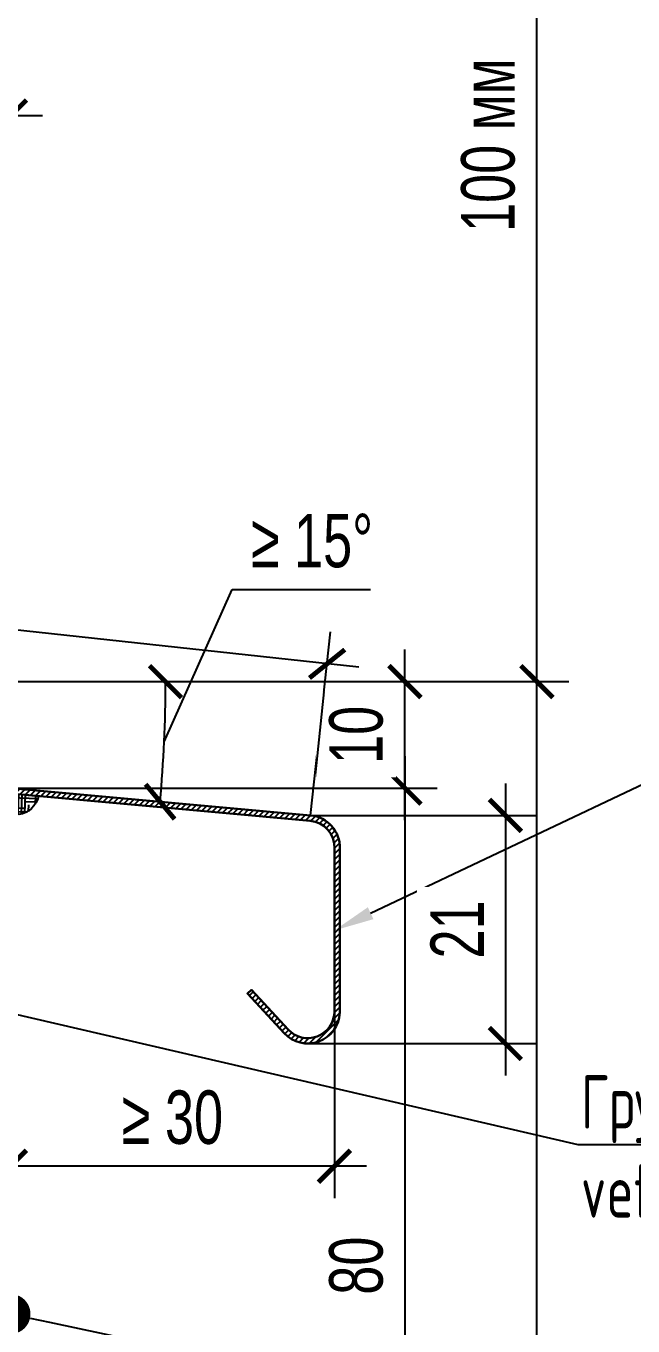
# Model space of a CAD drawing. Header units: millimetres. Extents: x -354900 to 8840672, y 0 to 292181.
# Drawn here: x 90 to 146.8, y 140736.7 to 140858.4 of the extents above; entities that cross this region are included whole.
import ezdxf
from ezdxf import colors
from ezdxf.entities.mleader import LeaderData, LeaderLine
from ezdxf.math import Vec2, Vec3

# ---------------------------------------------------------------- set-up
doc = ezdxf.new("R2010")
doc.units = ezdxf.units.MM
doc.header["$MEASUREMENT"] = 0
doc.set_wipeout_variables(frame=1)
doc.layers.get('0').update_dxf_attribs({"color": 250, "lineweight": 9})
doc.layers.add('SG_Аннотации', color=7, linetype='Continuous', lineweight=5)
doc.layers.add('SG_Размеры', color=7, linetype='Continuous', lineweight=5)
doc.layers.add('герметик', color=10, linetype='Continuous')
doc.layers.add('профили', color=7, linetype='Continuous', true_color=0xa31039)
doc.styles.add('SG_Arial_2.5_Размеры-выноски', font='arial.ttf', dxfattribs={"width": 0.7})
doc.styles.get("Standard").update_dxf_attribs({"font": 'isocpeur.ttf'})
doc.dimstyles.new('SG_Arial_2.5', dxfattribs={"dimtxt": 5, "dimasz": 3, "dimexe": 3, "dimexo": 0, "dimgap": 2, "dimtad": 1, "dimdec": 0, "dimzin": 0, "dimdsep": 46, "dimtxsty": 'SG_Arial_2.5_Размеры-выноски', "dimblk": 'ARCHTICK', "dimcen": -3, "dimdle": 3, "dimadec": 0, "dimazin": 0, "dimtfac": 1, "dimtdec": 0, "dimtofl": 0, "dimtmove": 1, "dimatfit": 3, "dimldrblk": 'OBLIQUE', "dimfxl": 1, "dimtfill": 1, "dimtolj": 1, "dimtzin": 0, "dimarcsym": 0})

# ---------------------------------------------------------------- blocks, each defined once
blk = doc.blocks.new('_ArchTick')
at = {"color": 0, "linetype": 'ByBlock', "const_width": 0.15}
blk.add_lwpolyline([(-0.5, -0.5), (0.5, 0.5)], dxfattribs=at)
blk = doc.blocks.new('*D695')
at = {"layer": 'SG_Размеры', "color": 0, "lineweight": -2, "transparency": 16777216}
for p, q in [((137.8181852422425, 140793.9798529709), (137.8181852422425, 140900.4196990394)), ((-16.54778077533669, 140897.4196990394), (140.8181852422425, 140897.4196990394)), ((-16.54778077533669, 140796.9798529709), (140.8181852422425, 140796.9798529709))]:
    blk.add_line(p, q, dxfattribs=at)
at = {"layer": 'SG_Размеры', "color": 0, "lineweight": -2, "transparency": 16777216, "xscale": 3, "yscale": 3, "zscale": 3}
for p, rotation in [((137.8181852422425, 140897.4196990394), 90), ((137.8181852422425, 140796.9798529709), 270)]:
    blk.add_blockref('_ArchTick', p, dxfattribs=dict(at, rotation=rotation))
at = {"layer": 'SG_Размеры', "color": 0, "transparency": 16777216, "insert": (133.2653203036739, 140847.1997760051), "char_height": 5, "attachment_point": 5, "rotation": 90, "style": 'SG_Arial_2.5_Размеры-выноски', "bg_fill": 3, "box_fill_scale": 1.25, "bg_fill_color": 256, "bg_fill_true_color": 13158600, "bg_fill_transparency": 0}
blk.add_mtext('\\A1;100 мм', dxfattribs=at)
blk = doc.blocks.new('_Oblique')
at = {"color": 0, "linetype": 'ByBlock', "lineweight": -2}
blk.add_line((-0.5, -0.5), (0.5, 0.5), dxfattribs=at)
blk = doc.blocks.new('*D700')
at = {"layer": 'SG_Размеры', "color": 0, "lineweight": -2, "transparency": 16777216}
for p, q in [((137.8181852422425, 140594.0105073709), (137.8181852422424, 140799.9798529709)), ((73.55004538228431, 140796.9798529709), (140.8181852422424, 140796.9798529709)), ((43.55004538316008, 140597.0105073709), (140.8181852422425, 140597.0105073709))]:
    blk.add_line(p, q, dxfattribs=at)
at = {"layer": 'SG_Размеры', "color": 0, "lineweight": -2, "transparency": 16777216, "xscale": 3, "yscale": 3, "zscale": 3}
for p, rotation in [((137.8181852422424, 140796.9798529709), 90), ((137.8181852422425, 140597.0105073709), 270)]:
    blk.add_blockref('_ArchTick', p, dxfattribs=dict(at, rotation=rotation))
at = {"layer": 'SG_Размеры', "color": 0, "transparency": 16777216, "insert": (133.2653203036736, 140692.3486348429), "char_height": 5, "attachment_point": 5, "rotation": 90, "style": 'SG_Arial_2.5_Размеры-выноски', "bg_fill": 3, "box_fill_scale": 1.25, "bg_fill_color": 256, "bg_fill_true_color": 13158600, "bg_fill_transparency": 0}
blk.add_mtext('\\A1;200', dxfattribs=at)
blk = doc.blocks.new('*D698')
at = {"layer": 'SG_Размеры', "color": 0, "lineweight": -2, "transparency": 16777216}
for p, q in [((125.4701066127749, 140790.0105073709), (125.4701066127749, 140704.0105073709)), ((88.5500453831601, 140787.0105073709), (128.4701066127749, 140787.0105073709)), ((88.5500453831601, 140707.0105073709), (128.4701066127749, 140707.0105073709))]:
    blk.add_line(p, q, dxfattribs=at)
at = {"layer": 'SG_Размеры', "color": 0, "lineweight": -2, "transparency": 16777216, "xscale": 3, "yscale": 3, "zscale": 3}
for p, rotation in [((125.4701066127749, 140787.0105073709), 90), ((125.4701066127749, 140707.0105073709), 270)]:
    blk.add_blockref('_ArchTick', p, dxfattribs=dict(at, rotation=rotation))
at = {"layer": 'SG_Размеры', "color": 0, "transparency": 16777216, "insert": (120.9172416741664, 140742.3002484655), "char_height": 5, "attachment_point": 5, "rotation": 90, "style": 'SG_Arial_2.5_Размеры-выноски', "bg_fill": 3, "box_fill_scale": 1.25, "bg_fill_color": 256, "bg_fill_true_color": 13158600, "bg_fill_transparency": 0}
blk.add_mtext('\\A1;80', dxfattribs=at)
blk = doc.blocks.new('*D701')
at = {"layer": 'SG_Размеры', "color": 0, "lineweight": -2, "transparency": 16777216}
for p, q in [((125.4701066127749, 140784.0105073709), (125.4701066127749, 140799.9798529708)), ((-21.3556395929158, 140796.9798529708), (128.4701066127749, 140796.9798529708)), ((88.5500453831601, 140787.0105073709), (128.4701066127749, 140787.0105073709))]:
    blk.add_line(p, q, dxfattribs=at)
at = {"layer": 'SG_Размеры', "color": 0, "lineweight": -2, "transparency": 16777216, "xscale": 3, "yscale": 3, "zscale": 3}
for p, rotation in [((125.4701066127749, 140796.9798529708), 90), ((125.4701066127749, 140787.0105073709), 270)]:
    blk.add_blockref('_ArchTick', p, dxfattribs=dict(at, rotation=rotation))
at = {"layer": 'SG_Размеры', "color": 0, "transparency": 16777216, "insert": (120.9172416742063, 140791.9951801708), "char_height": 5, "attachment_point": 5, "rotation": 90, "style": 'SG_Arial_2.5_Размеры-выноски', "bg_fill": 3, "box_fill_scale": 1.25, "bg_fill_color": 256, "bg_fill_true_color": 13158600, "bg_fill_transparency": 0}
blk.add_mtext('\\A1;10', dxfattribs=at)
blk = doc.blocks.new('*D702')
at = {"layer": 'SG_Размеры', "color": 0, "lineweight": -2, "transparency": 16777216}
for p, q in [((-21.35563767175711, 140777.0455579881), (-21.3556376717571, 140852.9359879907)), ((88.55004730414412, 140775.014174537), (88.55004730414412, 140852.9359879907)), ((91.55004730414412, 140849.9359879907), (-24.3556376717571, 140849.9359879907))]:
    blk.add_line(p, q, dxfattribs=at)
at = {"layer": 'SG_Размеры', "color": 0, "lineweight": -2, "transparency": 16777216, "xscale": 3, "yscale": 3, "zscale": 3, "rotation": 180}
blk.add_blockref('_ArchTick', (-21.3556376717571, 140849.9359879907), dxfattribs=at)
at = {"layer": 'SG_Размеры', "color": 0, "lineweight": -2, "transparency": 16777216, "xscale": 3, "yscale": 3, "zscale": 3}
blk.add_blockref('_ArchTick', (88.55004730414412, 140849.9359879907), dxfattribs=at)
at = {"layer": 'SG_Размеры', "color": 0, "transparency": 16777216, "insert": (33.5972048161935, 140854.4888529293), "char_height": 5, "attachment_point": 5, "style": 'SG_Arial_2.5_Размеры-выноски', "bg_fill": 3, "box_fill_scale": 1.25, "bg_fill_color": 256, "bg_fill_true_color": 13158600, "bg_fill_transparency": 0}
blk.add_mtext('\\A1;110', dxfattribs=at)
blk = doc.blocks.new('_Dot')
at = {"color": 0, "linetype": 'ByBlock', "lineweight": -2}
blk.add_line((-0.5, 0), (-1, 0), dxfattribs=at)
at = {"color": 0, "linetype": 'ByBlock', "lineweight": -2, "const_width": 0.5}
blk.add_lwpolyline([(-0.25, 0, 1), (0.25, 0, 1)], format="xyb", close=True, dxfattribs=at)
blk = doc.blocks.new('*D705')
at = {"layer": 'SG_Размеры', "color": 0, "lineweight": -2, "transparency": 16777216}
for p, q in [((102.9394646039927, 140791.3540497927), (109.3040147925312, 140805.5943670559)), ((109.3040147925312, 140805.5943670559), (122.2313681349588, 140805.5943670559)), ((93.58757223154134, 140796.9798529708), (106.0667267535555, 140796.9798529708)), ((88.55004730414294, 140787.0105071966), (105.5456698734142, 140785.4687185322))]:
    blk.add_line(p, q, dxfattribs=at)
blk.add_arc((-21.34519447293496, 140796.9798529708), 124.4119212264919, 354.8164978607118, 1.653888434361029e-12, dxfattribs=at)
at = {"layer": 'SG_Размеры', "color": 0, "lineweight": -2, "transparency": 16777216, "xscale": 3, "yscale": 3, "zscale": 3}
for p, rotation in [((103.0667267535573, 140796.9798529708), 90.00000000000165), ((102.5579385106466, 140785.7397559908), 264.8164978607118)]:
    blk.add_blockref('_ArchTick', p, dxfattribs=dict(at, rotation=rotation))
at = {"layer": 'SG_Размеры', "color": 0, "transparency": 16777216, "insert": (116.7676914637577, 140810.1472319945), "char_height": 5, "attachment_point": 5, "style": 'SG_Arial_2.5_Размеры-выноски', "bg_fill": 3, "box_fill_scale": 1.25, "bg_fill_color": 256, "bg_fill_true_color": 13158600, "bg_fill_transparency": 0}
blk.add_mtext('\\A1;≥ 15°', dxfattribs=at)
blk = doc.blocks.new('*D761')
at = {"layer": 'SG_Размеры', "color": 0, "lineweight": -2, "transparency": 16777216}
for p, q in [((88.55004730414412, 140776.0875154687), (88.55004730414412, 140748.6143706659)), ((118.870764190162, 140773.6902116892), (118.870764190162, 140748.6143706659)), ((121.870764190162, 140751.6143706659), (85.55004730414412, 140751.6143706659))]:
    blk.add_line(p, q, dxfattribs=at)
at = {"layer": 'SG_Размеры', "color": 0, "lineweight": -2, "transparency": 16777216, "xscale": 3, "yscale": 3, "zscale": 3, "rotation": 180}
blk.add_blockref('_ArchTick', (88.55004730414412, 140751.6143706659), dxfattribs=at)
at = {"layer": 'SG_Размеры', "color": 0, "lineweight": -2, "transparency": 16777216, "xscale": 3, "yscale": 3, "zscale": 3}
blk.add_blockref('_ArchTick', (118.870764190162, 140751.6143706659), dxfattribs=at)
at = {"layer": 'SG_Размеры', "color": 0, "transparency": 16777216, "insert": (103.710405747153, 140756.1689409251), "char_height": 5, "attachment_point": 5, "style": 'SG_Arial_2.5_Размеры-выноски', "bg_fill": 3, "box_fill_scale": 1.25, "bg_fill_color": 256, "bg_fill_true_color": 13158600, "bg_fill_transparency": 0}
blk.add_mtext('\\A1;≥ 30', dxfattribs=at)
blk = doc.blocks.new('*U779')
blk.add_wipeout([(-0.10467191248458318, 1.997259069513646), (1.7332169713026797, 1.9972590695136487), (3.4997020595019412, 0.2057085644983183), (-3.1907809727727e-13, 8.43769498715119e-15)])
at = {"layer": 'герметик'}
h = blk.add_hatch(dxfattribs=at)
h.set_pattern_fill('HOUND', color=256, scale=0.2)
h.set_pattern_definition([(0, (-12.29593513545478, -11.86636074442776), (1.27, 0.3175), [5.08, -2.54]), (90, (-12.29593513545478, -11.86636074442776), (-0.3175000000000001, -1.27), [5.08, -2.54])])
h.paths.add_polyline_path([(-3.197442310920451e-13, 7.105427357601002e-15), (3.499702059501942, 0.2057085644983161, 0.3249924560648055), (1.733216971302683, 1.997259069513648), (-0.1046719124845836, 1.997259069513648)])
blk.add_lwpolyline([(-3.200772979994326e-13, 7.105427357601002e-15), (3.499702059501943, 0.2057085644983165, 0.3249924560648058), (1.733216971302681, 1.997259069513648), (-0.1046719124845841, 1.997259069513646)], format="xyb", close=True, dxfattribs=at)
blk = doc.blocks.new('*D766')
at = {"layer": 'SG_Размеры', "color": 0, "lineweight": -2, "transparency": 16777216}
for p, q in [((134.8686228797307, 140787.4531604733), (134.8686228797307, 140760.1049501913)), ((116.6432616266867, 140784.4531604733), (137.8686228797307, 140784.4531604733)), ((116.3725684110679, 140763.1049501913), (137.8686228797307, 140763.1049501913))]:
    blk.add_line(p, q, dxfattribs=at)
at = {"layer": 'SG_Размеры', "color": 0, "lineweight": -2, "transparency": 16777216, "xscale": 3, "yscale": 3, "zscale": 3}
for p, rotation in [((134.8686228797307, 140784.4531604733), 90), ((134.8686228797307, 140763.1049501913), 270)]:
    blk.add_blockref('_ArchTick', p, dxfattribs=dict(at, rotation=rotation))
at = {"layer": 'SG_Размеры', "color": 0, "transparency": 16777216, "insert": (130.3583909561689, 140773.7790553322), "char_height": 5, "attachment_point": 5, "rotation": 90, "style": 'SG_Arial_2.5_Размеры-выноски', "bg_fill": 3, "box_fill_scale": 1.25, "bg_fill_color": 256, "bg_fill_true_color": 13158600, "bg_fill_transparency": 0}
blk.add_mtext('\\A1;21', dxfattribs=at)
blk = doc.blocks.new('*D767')
at = {"layer": 'SG_Размеры', "color": 0, "lineweight": -2, "transparency": 16777216}
for p, q in [((-17.07323608842307, 140798.9994966991), (-15.20460167153578, 140816.1768289054)), ((121.1698602113884, 140798.323647282), (-18.51144706898231, 140813.5188647376)), ((116.6432616266884, 140784.4531604732), (118.5118960435757, 140801.6304926795))]:
    blk.add_line(p, q, dxfattribs=at)
at = {"layer": 'SG_Размеры', "color": 0, "lineweight": -2, "transparency": 16777216, "xscale": 3, "yscale": 3, "zscale": 3}
for p, rotation in [((-15.52904228635271, 140813.1944241227), 173.7914981658485), ((118.1874554287588, 140798.6480878968), 353.7914981658485)]:
    blk.add_blockref('_ArchTick', p, dxfattribs=dict(at, rotation=rotation))
at = {"layer": 'SG_Размеры', "color": 0, "transparency": 16777216, "insert": (51.82176909624286, 140810.4491133844), "char_height": 5, "attachment_point": 5, "rotation": 353.79149816584845, "style": 'SG_Arial_2.5_Размеры-выноски', "bg_fill": 3, "box_fill_scale": 1.25, "bg_fill_color": 256, "bg_fill_true_color": 13158600, "bg_fill_transparency": 0}
blk.add_mtext('\\A1;135', dxfattribs=at)

msp = doc.modelspace()

# ---------------------------------------------------------------- leaders
at = {"layer": 'SG_Аннотации'}
ml = msp.add_multileader_mtext('Standard', dxfattribs=at)
ml.set_content('{\\W0.7;  \\W0.7;Армированный слой с сеткой из стекловолокна}', color=256)
ml.set_leader_properties()
ml.build(insert=Vec2(0, 0))
ml.multileader.update_dxf_attribs({"has_dogleg": 0, "text_left_attachment_type": 6, "text_right_attachment_type": 6, "dogleg_length": 0, "arrow_head_size": 3.75})
ctx = ml.context
ctx.base_point, ctx.char_height, ctx.arrow_head_size, ctx.landing_gap_size, ctx.plane_origin = Vec3(8.21709800013923, 140882.3440224721), 5, 3.75, 0.277764759962266, Vec3(-14.69905544584693, 140691.1280827434)
ctx.left_attachment, ctx.right_attachment = 6, 6
notes = []
notes.append((ctx, [(0, (1, 1, 0), (8.21709800013923, 140882.3440224721), (1, 0), 0, [(0, [(-21.55590669987978, 140846.3758810122)], 0, [])])]))
ctx.mtext.insert, ctx.mtext.flow_direction = Vec3(8.494862760101498, 140888.8440224721), 5
for ctx, leaders in notes:
    for number, flags, end, landing, length, lines in leaders:
        leader = LeaderData()
        leader.index, (leader.has_last_leader_line, leader.has_dogleg_vector, leader.attachment_direction) = number, flags
        leader.last_leader_point, leader.dogleg_vector, leader.dogleg_length = Vec3(end), Vec3(landing), length
        for number, points, colour, breaks in lines:
            line = LeaderLine()
            line.index, line.vertices, line.color, line.breaks = number, Vec3.list(points), colors.encode_raw_color(colour), breaks
            leader.lines.append(line)
        ctx.leaders.append(leader)

# ---------------------------------------------------------------- next in the draw order: dimensions: what is measured, and where the dimension line sits
at = {"layer": 'SG_Размеры'}
dim = msp.add_linear_dim(base=(137.8181852422425, 140897.4196990394), p1=(-16.54778077533668, 140796.9798529708), p2=(-16.54778077533668, 140897.4196990394), angle=90, text='100 мм', dimstyle='SG_Arial_2.5', dxfattribs=at)
dim.commit()
dim.dimension.update_dxf_attribs({"geometry": '*D695', "text_midpoint": (133.2653203036739, 140847.1997760051)})

# ---------------------------------------------------------------- next in the draw order: dimensions: what is measured, and where the dimension line sits
dim = msp.add_linear_dim(base=(137.8181852422424, 140796.9798529709), p1=(43.55004538316007, 140597.0105073709), p2=(73.55004538228428, 140796.9798529708), angle=90, dimstyle='SG_Arial_2.5', dxfattribs=at)
dim.commit()
dim.dimension.update_dxf_attribs({"geometry": '*D700', "text_midpoint": (137.818185242282, 140692.3486348429), "dimtype": 160})

# ---------------------------------------------------------------- next in the draw order: dimensions: what is measured, and where the dimension line sits
dim = msp.add_linear_dim(base=(125.4701066127749, 140707.0105073709), p1=(88.55004538316007, 140787.0105073709), p2=(88.55004538316007, 140707.0105073709), angle=90, dimstyle='SG_Arial_2.5', dxfattribs=at)
dim.commit()
dim.dimension.update_dxf_attribs({"geometry": '*D698', "text_midpoint": (125.4701066127748, 140742.3002484655), "dimtype": 160})

# ---------------------------------------------------------------- next in the draw order: dimensions: what is measured, and where the dimension line sits
dim = msp.add_linear_dim(base=(125.4701066127749, 140796.9798529708), p1=(88.55004538316007, 140787.0105073709), p2=(-21.35563959291579, 140796.9798529707), angle=90, dimstyle='SG_Arial_2.5', dxfattribs=at)
dim.commit()
dim.dimension.update_dxf_attribs({"geometry": '*D701', "text_midpoint": (120.9172416742063, 140791.9951801708)})

# ---------------------------------------------------------------- next in the draw order: leaders
at = {"layer": 'SG_Аннотации'}
ml = msp.add_multileader_mtext('Standard', dxfattribs=at)
ml.set_content('{\\W0.7;Грунтовка ^Jvetonit prim uni/prim facad}', color=256)
ml.set_leader_properties()
ml.set_arrow_properties(name='DOT')
ml.build(insert=Vec2(0, 0))
ml.multileader.update_dxf_attribs({"has_dogleg": 0, "text_left_attachment_type": 6, "text_right_attachment_type": 6, "dogleg_length": 0, "arrow_head_size": 3.75})
ctx = ml.context
ctx.base_point, ctx.char_height, ctx.arrow_head_size, ctx.landing_gap_size, ctx.plane_origin = Vec3(141.6519490882056, 140753.6375789879), 5, 3.75, 0.277764759962266, Vec3(89.16682956366577, 140761.4128604026)
ctx.left_attachment, ctx.right_attachment = 6, 6
notes = []
notes.append((ctx, [(0, (1, 1, 0), (141.6519490882056, 140753.6375789879), (1, 0), 0, [(0, [(84.7202226161326, 140766.8380656306)], 0, [])])]))
ctx.mtext.insert, ctx.mtext.width, ctx.mtext.flow_direction = Vec3(141.9297138481678, 140760.1375789879), 63.76136460882844, 5
ml = msp.add_multileader_mtext('Standard', dxfattribs=at)
ml.set_content('{\\W0.7;Декоративная штукатурка \\Pvetonit pas decofino^Jили др. декоратиные покрытия vetonit}', color=256)
ml.set_leader_properties()
ml.set_arrow_properties(name='DOT')
ml.build(insert=Vec2(0, 0))
ml.multileader.update_dxf_attribs({"has_dogleg": 0, "text_left_attachment_type": 6, "text_right_attachment_type": 6, "dogleg_length": 0, "arrow_head_size": 3.75})
ctx = ml.context
ctx.base_point, ctx.char_height, ctx.arrow_head_size, ctx.landing_gap_size, ctx.plane_origin = Vec3(142.1966113732487, 140726.4142598056), 5, 3.75, 0.277764759962266, Vec3(252.2914873137429, 140814.6137513257)
ctx.left_attachment, ctx.right_attachment = 6, 6
notes.append((ctx, [(0, (1, 1, 0), (142.1966113732487, 140726.4142598056), (1, 0), 0, [(1, [(88.55004538316007, 140737.7775419239)], 0, [])])]))
ctx.mtext.insert, ctx.mtext.width, ctx.mtext.flow_direction = Vec3(142.474376133211, 140732.9142598056), 64.10067677970875, 5
for ctx, leaders in notes:
    for number, flags, end, landing, length, lines in leaders:
        leader = LeaderData()
        leader.index, (leader.has_last_leader_line, leader.has_dogleg_vector, leader.attachment_direction) = number, flags
        leader.last_leader_point, leader.dogleg_vector, leader.dogleg_length = Vec3(end), Vec3(landing), length
        for number, points, colour, breaks in lines:
            line = LeaderLine()
            line.index, line.vertices, line.color, line.breaks = number, Vec3.list(points), colors.encode_raw_color(colour), breaks
            leader.lines.append(line)
        ctx.leaders.append(leader)

# ---------------------------------------------------------------- next in the draw order: dimensions: what is measured, and where the dimension line sits
at = {"layer": 'SG_Размеры'}
dim = msp.add_linear_dim(base=(-21.3556376717571, 140849.9359879907), p1=(88.55004730414412, 140775.014174537), p2=(-21.35563767175711, 140777.0455579881), dimstyle='SG_Arial_2.5', dxfattribs=at)
dim.commit()
dim.dimension.update_dxf_attribs({"geometry": '*D702', "text_midpoint": (33.5972048161935, 140854.4888529293)})

# ---------------------------------------------------------------- next in the draw order: dimensions: what is measured, and where the dimension line sits
dim = msp.add_angular_dim_2l(base=(102.8405129364492, 140789.4807717939), line1=((-21.35563959343662, 140796.9798529708), (93.58757223153953, 140796.9798529708)), line2=((88.55004730414412, 140787.0105071966), (-21.34519447306493, 140796.9798529708)), text='≥ 15°', dimstyle='SG_Arial_2.5', dxfattribs=at)
dim.commit()
dim.dimension.update_dxf_attribs({"geometry": '*D705', "text_midpoint": (116.7676914637432, 140810.1472319945), "dimtype": 162})

# ---------------------------------------------------------------- next in the draw order: hatches: boundary and pattern name
at = {"layer": 'профили'}
h = msp.add_hatch(dxfattribs=at)
h.set_pattern_fill('ANSI31', color=256, scale=3, angle=180)
h.set_pattern_definition([(225, (3.025836406810441, -2.39730377952219), (0.2651650429449553, -0.2651650429449554), [])])
edge = h.paths.add_edge_path()
edge.add_line((-17.07286836724811, 140823.62291932), (-17.07323608842458, 140798.7830492686))
edge.add_arc((-14.31001193093207, 140799.182575055), 2.791957843261488, 188.2271997328631, 262.4640187276519)
edge.add_line((-14.67617381140185, 140796.414732199), (116.6432616266866, 140784.4531604732))
edge.add_arc((116.3725684110584, 140781.4653979018), 3.000000000007446, -2.1769006208567134, 84.82309937872509, ccw=False)
edge.add_line((119.3704033459817, 140781.3514430731), (119.3704033459817, 140765.9909953624))
edge.add_arc((116.3725684110744, 140766.1049501912), 2.99999999999141, 222.8230993784522, 357.8230993791317, ccw=False)
edge.add_line((114.1722007675335, 140764.065739012), (110.7318560759295, 140767.7779701038))
edge.add_line((110.7318560759295, 140767.7779701038), (111.0985840165177, 140768.1178386337))
edge.add_line((111.0985840165177, 140768.1178386337), (114.5389287081234, 140764.4056075419))
edge.add_arc((116.3725684110684, 140766.1049501912), 2.499999999998467, 222.8230993787875, 357.8230993782466)
edge.add_line((118.870764190162, 140766.0099878339), (118.870764190162, 140781.3704355445))
edge.add_arc((116.3725684110542, 140781.4653979018), 2.500000000011591, 357.8230993789255, 444.8230993785928)
edge.add_line((116.5981460907506, 140783.9552000447), (-14.72128934733786, 140795.9167717704))
edge.add_arc((-14.32805117535809, 140799.1455691003), 3.252655600760585, 185.4110990954236, 263.05609304332506, ccw=False)
edge.add_line((-17.56621201790338, 140798.8388398793), (-17.57360380960245, 140823.62291932))
edge.add_line((-17.57360380960245, 140823.62291932), (-17.07286836724811, 140823.62291932))

# ---------------------------------------------------------------- next in the draw order: linework, layer by layer
at = {"layer": 'профили', "lineweight": 30}
msp.add_lwpolyline([(-17.07323608842528, 140823.62291932), (-17.0732360884245, 140798.9994966991, 0.3635587928668551), (-14.67617381140185, 140796.414732199), (116.6432616266866, 140784.4531604732, -0.3989595459736862), (119.3704033459817, 140781.3514430731), (119.3704033459817, 140765.9909953624, -0.6681786379193916), (114.1722007675335, 140764.065739012), (110.7318560759295, 140767.7779701038), (111.0985840165177, 140768.1178386337), (114.5389287081234, 140764.4056075419, 0.6681786379191287), (118.870764190162, 140766.0099878339), (118.870764190162, 140781.3704355445, 0.3989595459736949), (116.5981460907506, 140783.9552000447), (-14.72128934733787, 140795.9167717704, -0.372685031638972), (-17.5732360884245, 140799.0552873098), (-17.57323608842528, 140823.62291932)], format="xyb", close=True, dxfattribs=at)

# ---------------------------------------------------------------- next in the draw order: block references
at = {"layer": 'герметик', "xscale": -1, "rotation": 177.8931187772347}
msp.add_blockref('*U779', (87.67440423187226, 140786.5922624127), dxfattribs=at)

# ---------------------------------------------------------------- next in the draw order: dimensions: what is measured, and where the dimension line sits
at = {"layer": 'SG_Размеры'}
dim = msp.add_linear_dim(base=(88.55004730414412, 140751.6143706659), p1=(118.870764190162, 140773.6902116892), p2=(88.55004730414412, 140776.0875154687), text='≥ 30', dimstyle='SG_Arial_2.5', dxfattribs=at)
dim.commit()
dim.dimension.update_dxf_attribs({"geometry": '*D761', "text_midpoint": (103.710405747153, 140756.1689409251)})

# ---------------------------------------------------------------- next in the draw order: leaders
at = {"layer": 'SG_Аннотации'}
ml = msp.add_multileader_mtext('Standard', dxfattribs=at)
ml.set_content('\\pxi-2,l2,t3;{\\W0.7; Отлив}', color=256)
ml.set_leader_properties()
ml.build(insert=Vec2(0, 0))
ml.multileader.update_dxf_attribs({"has_dogleg": 0, "text_left_attachment_type": 6, "text_right_attachment_type": 6, "dogleg_length": 0, "arrow_head_size": 3.75})
ctx = ml.context
ctx.base_point, ctx.char_height, ctx.arrow_head_size, ctx.landing_gap_size, ctx.plane_origin = Vec3(150.2542195083515, 140788.5904622238), 5, 3.75, 0.277764759962266, Vec3(132.2110153063941, 140603.1915119048)
ctx.left_attachment, ctx.right_attachment = 6, 6
notes = []
notes.append((ctx, [(0, (1, 1, 0), (150.2542195083515, 140788.5904622238), (1, 0), 0, [(0, [(118.870764190162, 140773.6902116892)], 0, [])])]))
ctx.mtext.insert, ctx.mtext.width, ctx.mtext.flow_direction = Vec3(150.5319842683138, 140794.5904622238), 73.29236627135397, 5
for ctx, leaders in notes:
    for number, flags, end, landing, length, lines in leaders:
        leader = LeaderData()
        leader.index, (leader.has_last_leader_line, leader.has_dogleg_vector, leader.attachment_direction) = number, flags
        leader.last_leader_point, leader.dogleg_vector, leader.dogleg_length = Vec3(end), Vec3(landing), length
        for number, points, colour, breaks in lines:
            line = LeaderLine()
            line.index, line.vertices, line.color, line.breaks = number, Vec3.list(points), colors.encode_raw_color(colour), breaks
            leader.lines.append(line)
        ctx.leaders.append(leader)

# ---------------------------------------------------------------- next in the draw order: dimensions: what is measured, and where the dimension line sits
at = {"layer": 'SG_Размеры'}
dim = msp.add_linear_dim(base=(134.8686228797307, 140763.1049501913), p1=(116.6432616266866, 140784.4531604732), p2=(116.3725684110679, 140763.1049501912), angle=90, dimstyle='SG_Arial_2.5', dxfattribs=at)
dim.commit()
dim.dimension.update_dxf_attribs({"geometry": '*D766', "text_midpoint": (130.3583909561689, 140773.7790553322)})

# ---------------------------------------------------------------- next in the draw order: dimensions: what is measured, and where the dimension line sits
dim = msp.add_aligned_dim(p1=(116.6432616266866, 140784.4531604732), p2=(-17.0732360884245, 140798.9994966991), distance=-14.278672874574019, dimstyle='SG_Arial_2.5', dxfattribs=at)
dim.commit()
dim.dimension.update_dxf_attribs({"geometry": '*D767', "text_midpoint": (51.82176909624286, 140810.4491133844)})

doc.saveas('drawing.dxf')
